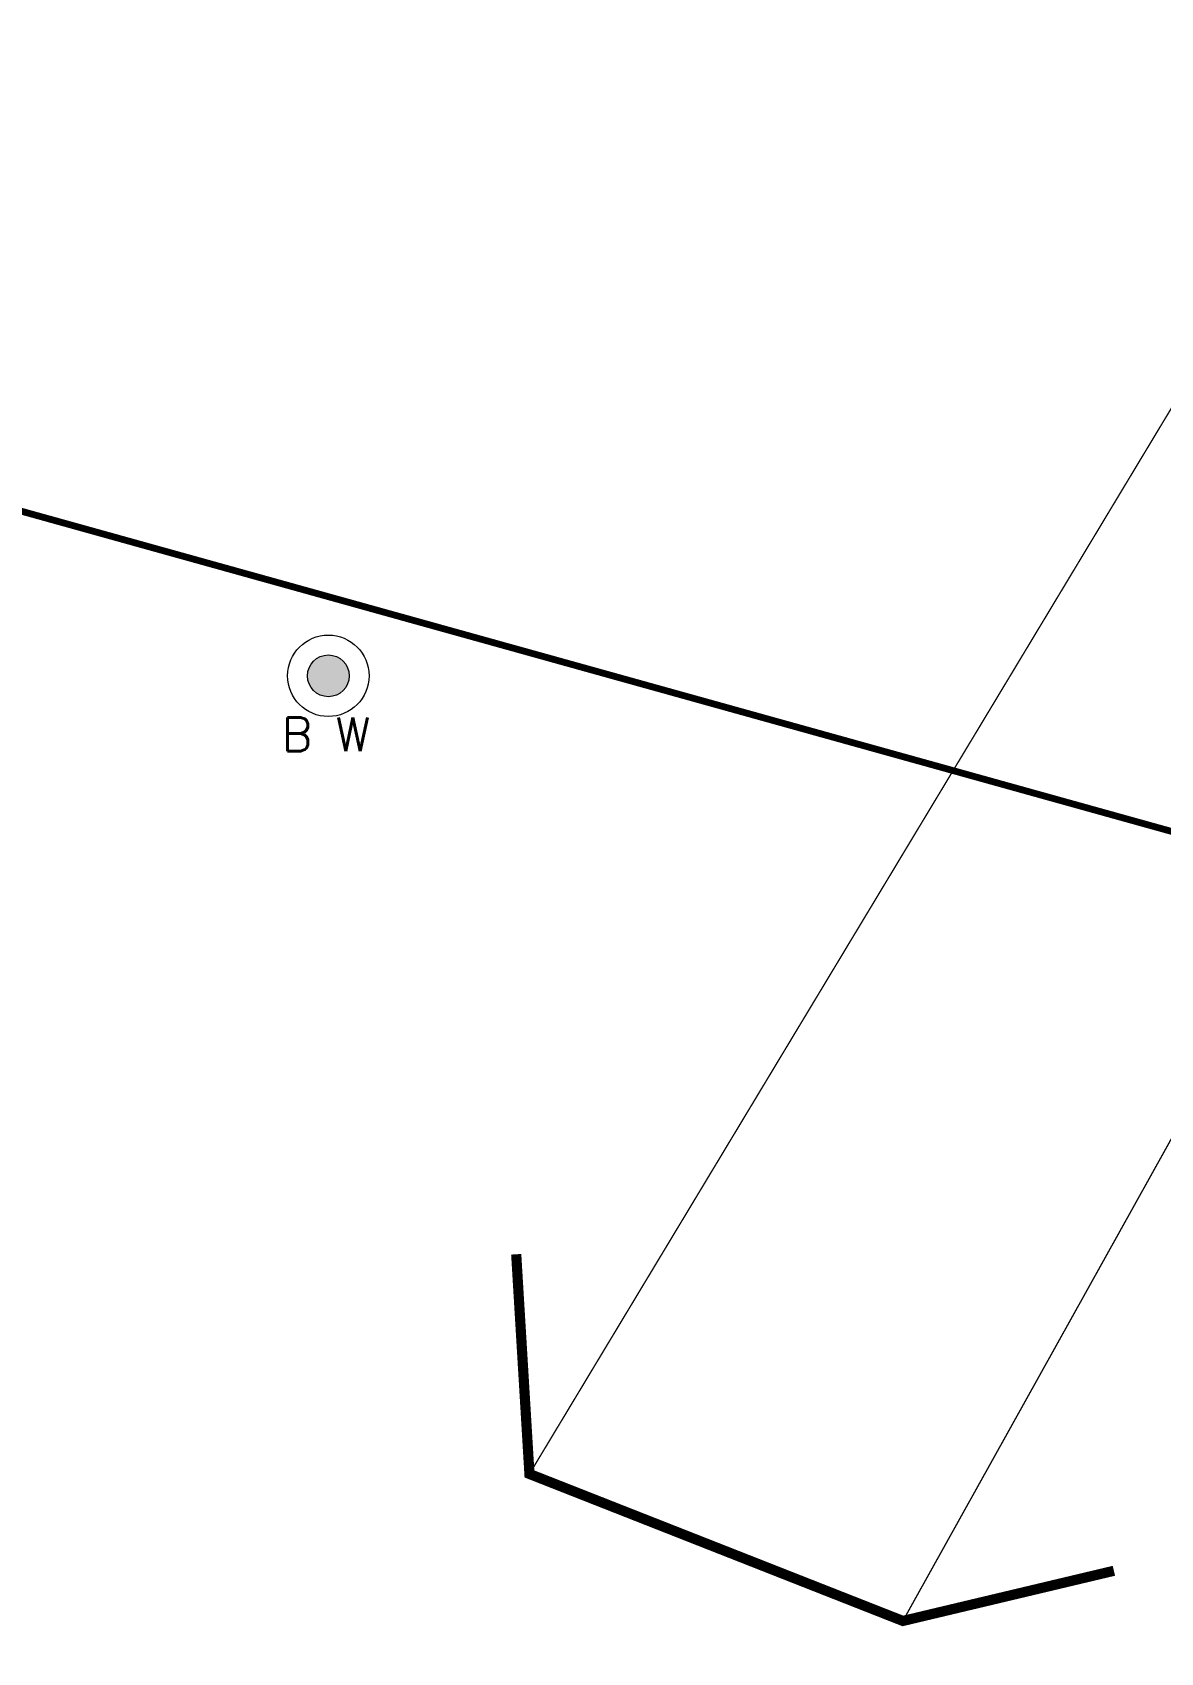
# Model space of a CAD drawing. Header units: inches. Extents: x 350994 to 353538, y 1581369 to 1583842.
# Drawn here: x 351318.73 to 351335.36, y 1583090.72 to 1583114.6 of the extents above; entities that cross this region are included whole.
import ezdxf

# ---------------------------------------------------------------- set-up
doc = ezdxf.new("R2010")
doc.units = ezdxf.units.IN
doc.header["$MEASUREMENT"] = 0
for name, pattern in [('1', [0]), ('ACAD_ISO03W100', [30, 12, -18]), ('DASHDOTX2', [2, 1, -0.5, 0, -0.5])]:
    doc.linetypes.add(name, pattern=pattern)
for name, color, linetype in [('CULVERT', 255, '1'), ('CW', 94, '1'), ('WELL BWELL', 1, 'Continuous')]:
    doc.layers.add(name, color=color, linetype=linetype)
doc.styles.add('ROMANS', font='ROMANS.shx')

msp = doc.modelspace()

# ---------------------------------------------------------------- hatches: boundary and pattern name
at = {"layer": 'WELL BWELL', "lineweight": 5}
h = msp.add_hatch(color=256, dxfattribs=at)
edge = h.paths.add_edge_path()
edge.add_arc((351323.094, 1583105.117), 0.308, 0, 360)
h = msp.add_hatch(color=1, dxfattribs=at)
edge = h.paths.add_edge_path()
edge.add_arc((351323.094, 1583105.117), 0.308, 0, 360)

# ---------------------------------------------------------------- linework, layer by layer
at = {"layer": 'CULVERT', "color": 250, "linetype": 'DASHDOTX2', "lineweight": 5, "ltscale": 2, "const_width": 0.02}
for points in [[(351326.057, 1583093.356), (351354.39, 1583140.401), (351354.392, 1583140.407)], [(351358.251, 1583139.129), (351331.559, 1583091.19)]]:
    msp.add_lwpolyline(points, dxfattribs=at)
at = {"layer": 'CULVERT', "color": 250, "lineweight": 5, "const_width": 0.15}
msp.add_lwpolyline([(351334.668, 1583091.929), (351331.559, 1583091.19), (351326.057, 1583093.356), (351325.862, 1583096.593)], dxfattribs=at)
at = {"layer": 'CW', "linetype": 'ACAD_ISO03W100', "lineweight": 5, "ltscale": 0.1, "const_width": 0.1, "elevation": 114.158}
msp.add_lwpolyline([(351258.588, 1582987.836), (351286.48, 1583085.7), (351291.094, 1583102.44), (351294.389, 1583114.276), (351450.259, 1583070.875), (351507.125, 1583054.975), (351503.705, 1583044.431), (351504.897, 1583044.08), (351504.331, 1583041.51), (351502.915, 1583037.371), (351501.89, 1583035.267), (351500.761, 1583035.479), (351472.56, 1582950.674), (351449.694, 1582882.807), (351408.341, 1582900.103), (351277.37, 1582955.13), (351252.729, 1582966.854)], close=True, dxfattribs=at)
at = {"layer": 'WELL BWELL', "lineweight": 5}
for radius in [0.6, 0.308]:
    msp.add_circle((351323.094, 1583105.117, 105.513), radius, dxfattribs=at)
at = {"layer": 'WELL BWELL', "color": 1, "lineweight": 5}
for radius in [0.6, 0.308]:
    msp.add_circle((351323.094, 1583105.117, 105.513), radius, dxfattribs=at)

# ---------------------------------------------------------------- texts
at = {"layer": 'WELL BWELL', "lineweight": 9, "style": 'ROMANS'}
msp.add_text('B W', height=0.5, dxfattribs=at).set_placement((351322.407, 1583104.005, 105.513))
at = {"layer": 'WELL BWELL', "color": 1, "lineweight": 9, "style": 'ROMANS'}
msp.add_text('B W', height=0.5, dxfattribs=at).set_placement((351322.407, 1583104.005, 105.513))

doc.saveas('drawing.dxf')
